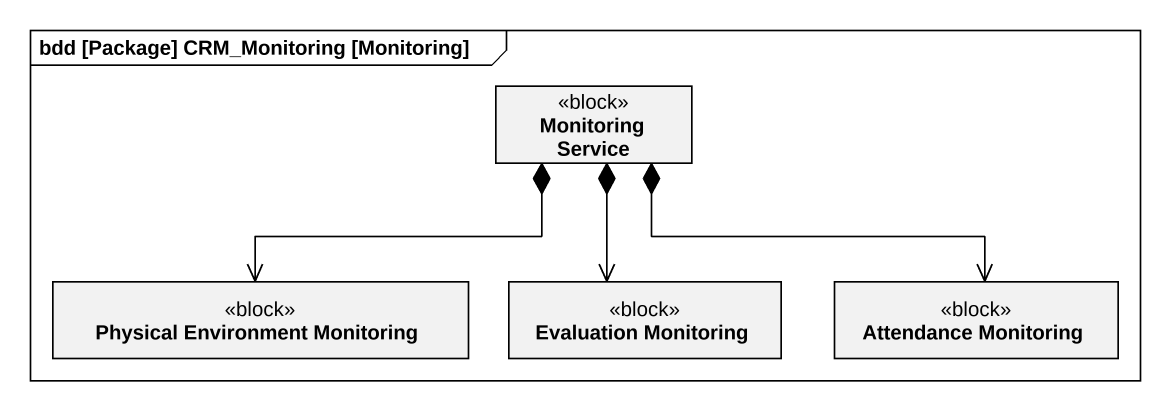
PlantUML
@startuml
mainframe bdd [Package] CRM_Monitoring [Monitoring]
hide circle
hide empty members
class "Monitoring Service" as Monitoring_Service <<block>>
class "Physical Environment Monitoring" as Physical_Environment <<block>>
class "Evaluation Monitoring" as Evaluation_Monitoring <<block>>
class "Attendance Monitoring" as Attendance_Monitoring <<block>>
Monitoring_Service *-left-> Physical_Environment
Monitoring_Service *--> Evaluation_Monitoring
Monitoring_Service *-right-> Attendance_Monitoring
@enduml
